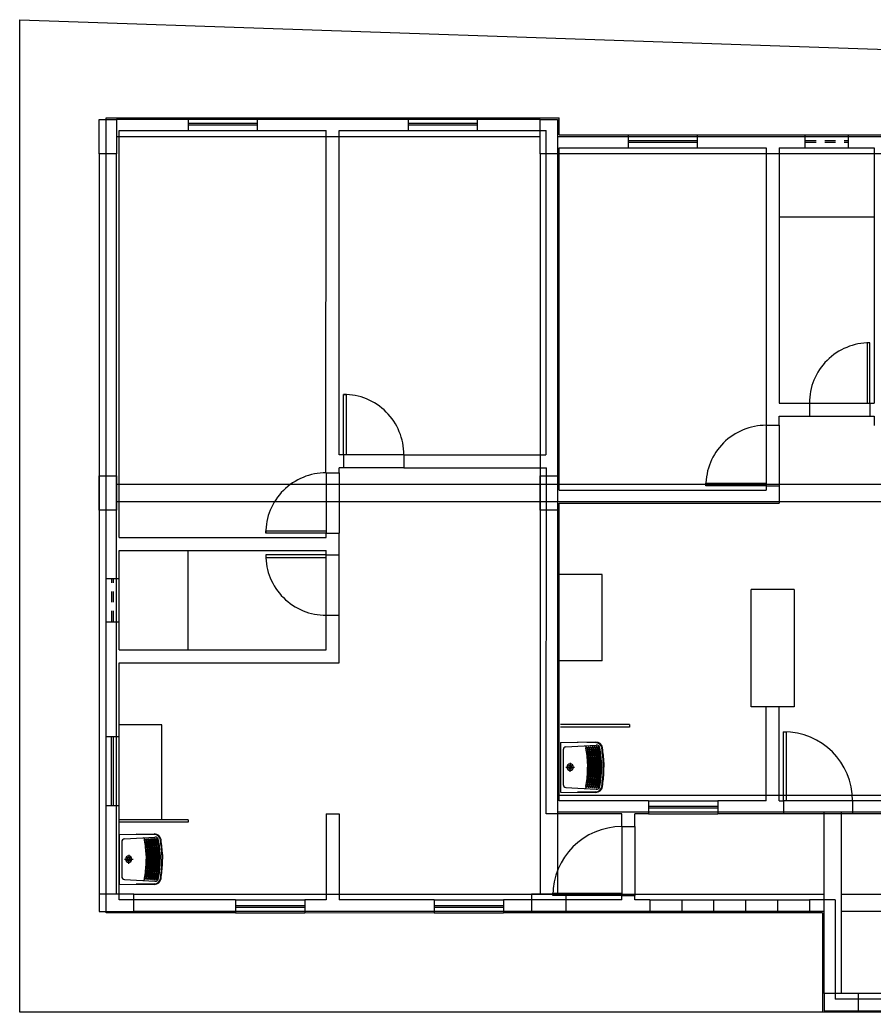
# Model space of a CAD drawing. Header units: millimetres. Extents: x 0 to 26.9, y 0 to 11.5.
# Drawn here: x 0 to 9.9, y 0 to 11.5 of the extents above; entities that cross this region are included whole.
import ezdxf

# ---------------------------------------------------------------- set-up
doc = ezdxf.new("R2010")
doc.units = ezdxf.units.MM
doc.linetypes.add('TRACEJADO_P', pattern=[0.1875, 0.125, -0.0625])
for name, color, linetype in [('A-PISOS', 1, 'Continuous'), ('AL_LAYOUT', 8, 'Continuous'), ('AL_LAYOUT_MOLH', 8, 'Continuous'), ('EDIFICACAO', 5, 'Continuous'), ('MED', 4, 'Continuous'), ('pilar', 6, 'Continuous')]:
    doc.layers.add(name, color=color, linetype=linetype)

msp = doc.modelspace()

# ---------------------------------------------------------------- linework, layer by layer
at = {"color": 3}
for p, q in [((1.951, 10.302), (2.751, 10.302)), ((1.951, 10.282), (2.751, 10.282)), ((4.501, 10.302), (5.301, 10.302)), ((4.501, 10.282), (5.301, 10.282)), ((7.051, 10.102), (7.851, 10.102)), ((7.051, 10.082), (7.851, 10.082)), ((9.85, 7.757), (9.82, 7.757)), ((9.82, 7.757), (9.82, 7.057)), ((9.85, 7.057), (9.85, 7.757)), ((3.75, 6.459), (3.75, 7.159)), ((3.75, 7.159), (3.78, 7.159)), ((3.78, 7.159), (3.78, 6.459)), ((9.82, 7.057), (9.85, 7.057)), ((3.78, 6.459), (3.75, 6.459)), ((7.95, 6.101), (7.95, 6.131)), ((7.95, 6.131), (8.65, 6.131)), ((8.65, 6.101), (7.95, 6.101)), ((8.65, 6.131), (8.65, 6.101)), ((2.85, 5.55), (2.85, 5.58)), ((2.85, 5.58), (3.55, 5.58)), ((3.55, 5.55), (2.85, 5.55)), ((3.55, 5.58), (3.55, 5.55)), ((3.55, 5.3), (2.85, 5.3)), ((2.85, 5.3), (2.85, 5.27)), ((3.55, 5.27), (3.55, 5.3)), ((2.85, 5.27), (3.55, 5.27)), ((8.85, 2.45), (8.85, 3.25)), ((8.85, 3.25), (8.88, 3.25)), ((8.88, 3.25), (8.88, 2.45)), ((1.064, 2.395), (1.064, 3.195)), ((1.084, 2.395), (1.084, 3.195)), ((8.88, 2.45), (8.85, 2.45)), ((7.288, 2.386), (8.088, 2.386)), ((7.288, 2.366), (8.088, 2.366)), ((6.175, 1.35), (6.175, 1.38)), ((6.175, 1.38), (6.975, 1.38)), ((6.975, 1.38), (6.975, 1.35)), ((6.975, 1.35), (6.175, 1.35)), ((7.3, 1.3), (9.15, 1.3)), ((7.67, 1.3), (7.67, 1.15)), ((8.04, 1.3), (8.04, 1.15)), ((8.41, 1.3), (8.41, 1.15)), ((8.78, 1.3), (8.78, 1.15)), ((2.501, 1.236), (3.301, 1.236)), ((2.501, 1.216), (3.301, 1.216)), ((4.803, 1.236), (5.603, 1.236)), ((4.803, 1.216), (5.603, 1.216)), ((9.15, 1.15), (7.3, 1.15))]:
    msp.add_line(p, q, dxfattribs=at)
at = {"color": 3, "linetype": 'TRACEJADO_P'}
for p, q in [((9.102, 10.101), (9.602, 10.101)), ((9.102, 10.081), (9.602, 10.081)), ((1.065, 4.525), (1.065, 5.025)), ((1.085, 4.525), (1.085, 5.025))]:
    msp.add_line(p, q, dxfattribs=at)
at = {"layer": 'A-PISOS'}
for p, q in [((0, 0), (0, 11.5)), ((0, 11.5), (26.9, 10.582)), ((1.95, 10.366), (2.751, 10.366)), ((4.5, 10.366), (5.301, 10.366)), ((1.95, 10.216), (2.751, 10.216)), ((4.5, 10.216), (5.301, 10.216)), ((7.049, 10.166), (7.851, 10.166)), ((7.049, 10.016), (7.851, 10.016)), ((9.9, 9.214), (8.8, 9.214)), ((9.15, 7.057), (9.85, 7.057)), ((9.15, 6.907), (9.85, 6.907)), ((8.65, 6.801), (8.65, 6.101)), ((8.8, 6.801), (8.8, 6.101)), ((4.45, 6.459), (3.75, 6.459)), ((3.55, 6.25), (3.55, 5.55)), ((3.7, 6.25), (3.7, 5.55)), ((4.45, 6.309), (3.75, 6.309)), ((1.95, 4.2), (1.95, 5.35)), ((3.55, 4.6), (3.55, 5.3)), ((3.7, 4.6), (3.7, 5.3)), ((7.065, 3.334), (7.065, 3.304)), ((1, 2.394), (1, 3.195)), ((1.15, 2.394), (1.15, 3.195)), ((7.287, 2.45), (8.088, 2.45)), ((9.65, 2.45), (8.85, 2.45)), ((7.287, 2.3), (8.088, 2.3)), ((9.65, 2.3), (8.85, 2.3)), ((1.95, 2.23), (1.95, 2.2)), ((6.975, 2.15), (6.975, 1.35)), ((7.125, 2.15), (7.125, 1.35)), ((2.5, 1.3), (3.301, 1.3)), ((4.801, 1.3), (5.603, 1.3)), ((2.5, 1.15), (3.301, 1.15)), ((4.801, 1.15), (5.603, 1.15)), ((9.3, 0), (0, 0))]:
    msp.add_line(p, q, dxfattribs=at)
for points in [[(7.065, 3.334), (6.265, 3.334)], [(7.065, 3.304), (6.265, 3.304)], [(1.95, 2.23), (1.15, 2.23)], [(1.95, 2.2), (1.15, 2.2)]]:
    msp.add_lwpolyline(points, dxfattribs=at)
at = {"layer": 'AL_LAYOUT'}
for centre, radius, start, end in [((9.847, 7.06), 0.697, 89.746, 180.254), ((3.753, 6.462), 0.697, 359.746, 90.254), ((8.647, 6.104), 0.697, 89.746, 180.254), ((3.547, 5.553), 0.697, 89.746, 180.254), ((3.547, 5.297), 0.697, 179.746, 270.254), ((8.85, 2.45), 0.8, 0, 90), ((6.975, 1.35), 0.8, 90, 180)]:
    msp.add_arc(centre, radius, start, end, dxfattribs=at)
at = {"layer": 'AL_LAYOUT_MOLH'}
for p, q in [((6.747, 5.072), (6.25, 5.072)), ((6.747, 4.072), (6.747, 5.072)), ((8.975, 4.899), (8.475, 4.899)), ((8.475, 3.539), (8.475, 4.899)), ((8.975, 4.899), (8.975, 3.539)), ((6.747, 4.072), (6.25, 4.072)), ((8.975, 3.539), (8.475, 3.539)), ((1.647, 3.33), (1.15, 3.33)), ((1.647, 2.23), (1.647, 3.33)), ((6.265, 3.126), (6.673, 3.131)), ((6.265, 3.126), (6.265, 2.551)), ((6.673, 3.123), (6.463, 3.128)), ((6.296, 3.039), (6.296, 2.639)), ((6.329, 3.074), (6.678, 3.094)), ((6.377, 2.891), (6.377, 2.839)), ((6.579, 2.881), (6.579, 2.839)), ((6.594, 2.882), (6.594, 2.839)), ((6.602, 2.883), (6.602, 2.839)), ((6.617, 2.884), (6.617, 2.839)), ((6.625, 2.884), (6.625, 2.839)), ((6.64, 2.885), (6.64, 2.839)), ((6.648, 2.885), (6.648, 2.839)), ((6.663, 2.886), (6.663, 2.839)), ((6.671, 2.887), (6.671, 2.839)), ((6.686, 2.887), (6.686, 2.839)), ((6.694, 2.888), (6.694, 2.839)), ((6.709, 2.889), (6.709, 2.839)), ((6.717, 2.889), (6.717, 2.839)), ((6.732, 2.89), (6.732, 2.839)), ((6.74, 2.89), (6.74, 2.839)), ((6.761, 2.891), (6.761, 2.839)), ((6.768, 2.892), (6.768, 2.839)), ((6.326, 2.839), (6.428, 2.839)), ((6.377, 2.786), (6.377, 2.839)), ((6.579, 2.796), (6.579, 2.839)), ((6.594, 2.796), (6.594, 2.839)), ((6.602, 2.795), (6.602, 2.839)), ((6.617, 2.794), (6.617, 2.839)), ((6.625, 2.794), (6.625, 2.839)), ((6.64, 2.793), (6.64, 2.839)), ((6.648, 2.793), (6.648, 2.839)), ((6.663, 2.792), (6.663, 2.839)), ((6.671, 2.791), (6.671, 2.839)), ((6.686, 2.791), (6.686, 2.839)), ((6.694, 2.79), (6.694, 2.839)), ((6.709, 2.789), (6.709, 2.839)), ((6.717, 2.789), (6.717, 2.839)), ((6.732, 2.788), (6.732, 2.839)), ((6.74, 2.788), (6.74, 2.839)), ((6.761, 2.787), (6.761, 2.839)), ((6.768, 2.786), (6.768, 2.839)), ((6.265, 2.551), (6.673, 2.547)), ((6.329, 2.604), (6.678, 2.584)), ((6.673, 2.555), (6.463, 2.55)), ((1.647, 2.23), (1.15, 2.23)), ((1.15, 2.06), (1.558, 2.064)), ((1.15, 2.06), (1.15, 1.485)), ((1.18, 1.973), (1.18, 1.573)), ((1.214, 2.008), (1.563, 2.028)), ((1.558, 2.057), (1.348, 2.062)), ((1.211, 1.773), (1.313, 1.773)), ((1.262, 1.825), (1.262, 1.773)), ((1.262, 1.72), (1.262, 1.773)), ((1.464, 1.815), (1.464, 1.773)), ((1.464, 1.73), (1.464, 1.773)), ((1.479, 1.816), (1.479, 1.773)), ((1.479, 1.73), (1.479, 1.773)), ((1.487, 1.817), (1.487, 1.773)), ((1.487, 1.729), (1.487, 1.773)), ((1.501, 1.817), (1.501, 1.773)), ((1.501, 1.728), (1.501, 1.773)), ((1.51, 1.818), (1.51, 1.773)), ((1.51, 1.728), (1.51, 1.773)), ((1.524, 1.819), (1.524, 1.773)), ((1.524, 1.727), (1.524, 1.773)), ((1.533, 1.819), (1.533, 1.773)), ((1.533, 1.727), (1.533, 1.773)), ((1.547, 1.82), (1.547, 1.773)), ((1.547, 1.726), (1.547, 1.773)), ((1.556, 1.82), (1.556, 1.773)), ((1.556, 1.725), (1.556, 1.773)), ((1.57, 1.821), (1.57, 1.773)), ((1.57, 1.725), (1.57, 1.773)), ((1.579, 1.822), (1.579, 1.773)), ((1.579, 1.724), (1.579, 1.773)), ((1.593, 1.823), (1.593, 1.773)), ((1.593, 1.723), (1.593, 1.773)), ((1.602, 1.823), (1.602, 1.773)), ((1.602, 1.723), (1.602, 1.773)), ((1.616, 1.824), (1.616, 1.773)), ((1.616, 1.722), (1.616, 1.773)), ((1.625, 1.824), (1.625, 1.773)), ((1.625, 1.722), (1.625, 1.773)), ((1.646, 1.825), (1.646, 1.773)), ((1.646, 1.72), (1.646, 1.773)), ((1.653, 1.826), (1.653, 1.773)), ((1.653, 1.72), (1.653, 1.773)), ((1.214, 1.538), (1.563, 1.518)), ((1.15, 1.485), (1.558, 1.481)), ((1.558, 1.489), (1.348, 1.483))]:
    msp.add_line(p, q, dxfattribs=at)
for centre, radius, start, end in [((6.674, 3.053), 0.0778, 7.1681, 90.5673), ((6.674, 3.053), 0.0706, 7.1681, 90.5673), ((6.331, 3.039), 0.035, 93.2725, 180), ((6.546, 3.071), 0.015, 332.7987, 91.8827), ((6.566, 3.062), 0.00725, 10.1891, 190.1891), ((5.218, 2.819), 1.363, 2.6088, 10.1891), ((5.218, 2.819), 1.377, 2.6143, 10.1891), ((6.589, 3.064), 0.00725, 10.0901, 190.0901), ((5.218, 2.819), 1.386, 2.6175, 10.0901), ((5.218, 2.819), 1.4, 2.6228, 10.0901), ((6.612, 3.065), 0.00725, 9.9943, 189.9943), ((5.218, 2.819), 1.409, 2.6258, 9.9943), ((5.218, 2.819), 1.423, 2.631, 9.9943), ((6.635, 3.067), 0.00725, 9.9016, 189.9016), ((5.218, 2.819), 1.432, 2.6339, 9.9016), ((5.218, 2.819), 1.446, 2.6389, 9.9016), ((6.658, 3.069), 0.00725, 9.8118, 189.8118), ((5.218, 2.819), 1.455, 2.6418, 9.8118), ((5.218, 2.819), 1.469, 2.6466, 9.8118), ((6.682, 3.07), 0.00725, 9.7249, 189.7249), ((5.218, 2.819), 1.478, 2.6494, 9.7249), ((6.686, 3.058), 0.037, 3.6072, 101.5191), ((5.218, 2.819), 1.492, 2.654, 9.7249), ((6.705, 3.072), 0.00725, 9.6406, 189.6406), ((5.218, 2.819), 1.501, 2.6567, 9.6406), ((5.218, 2.819), 1.515, 2.6613, 9.6406), ((5.218, 2.819), 1.524, 2.6639, 9.0833), ((5.218, 2.819), 1.545, 2.6703, 9.0049), ((5.218, 2.819), 1.552, 2.6724, 9.0049), ((6.377, 2.839), 0.0362, 0, 180), ((6.377, 2.839), 0.0362, 180, 0), ((6.377, 2.839), 0.0205, 0, 180), ((6.377, 2.839), 0.0205, 0, 180), ((6.377, 2.839), 0.0205, 180, 0), ((6.377, 2.839), 0.0205, 180, 0), ((5.218, 2.859), 1.363, 349.8109, 357.3912), ((5.218, 2.859), 1.377, 349.8109, 357.3857), ((5.218, 2.859), 1.386, 349.9099, 357.3825), ((5.218, 2.859), 1.4, 349.9099, 357.3772), ((5.218, 2.859), 1.409, 350.0057, 357.3742), ((5.218, 2.859), 1.423, 350.0057, 357.369), ((5.218, 2.859), 1.432, 350.0984, 357.3661), ((5.218, 2.859), 1.446, 350.0984, 357.3611), ((5.218, 2.859), 1.455, 350.1882, 357.3582), ((5.218, 2.859), 1.469, 350.1882, 357.3534), ((5.218, 2.859), 1.478, 350.2751, 357.3506), ((5.218, 2.859), 1.492, 350.2751, 357.346), ((5.218, 2.859), 1.501, 350.3594, 357.3433), ((5.218, 2.859), 1.515, 350.3594, 357.3387), ((5.218, 2.859), 1.524, 350.9167, 357.3361), ((5.218, 2.859), 1.545, 350.9951, 357.3297), ((5.218, 2.859), 1.552, 350.9951, 357.3276), ((6.331, 2.639), 0.035, 180, 266.7275), ((6.546, 2.607), 0.015, 268.1173, 27.2013), ((6.566, 2.616), 0.00725, 169.8109, 349.8109), ((6.589, 2.614), 0.00725, 169.9099, 349.9099), ((6.612, 2.613), 0.00725, 170.0057, 350.0057), ((6.635, 2.611), 0.00725, 170.0984, 350.0984), ((6.658, 2.609), 0.00725, 170.1882, 350.1882), ((6.674, 2.625), 0.0778, 269.4327, 352.8319), ((6.674, 2.625), 0.0706, 269.4327, 352.8319), ((6.682, 2.608), 0.00725, 170.2751, 350.2751), ((6.686, 2.62), 0.037, 258.4809, 356.3928), ((6.705, 2.606), 0.00725, 170.3594, 350.3594), ((1.216, 1.973), 0.035, 93.2725, 180), ((1.431, 2.005), 0.015, 332.7987, 91.8827), ((1.451, 1.996), 0.00725, 10.1891, 190.1891), ((0.103, 1.753), 1.363, 2.6088, 10.1891), ((0.103, 1.753), 1.377, 2.6143, 10.1891), ((1.474, 1.997), 0.00725, 10.0901, 190.0901), ((0.103, 1.753), 1.386, 2.6175, 10.0901), ((0.103, 1.753), 1.4, 2.6228, 10.0901), ((1.497, 1.999), 0.00725, 9.9943, 189.9943), ((0.103, 1.753), 1.409, 2.6258, 9.9943), ((0.103, 1.753), 1.423, 2.631, 9.9943), ((1.52, 2.001), 0.00725, 9.9016, 189.9016), ((0.103, 1.753), 1.432, 2.6339, 9.9016), ((0.103, 1.753), 1.446, 2.6389, 9.9016), ((1.543, 2.003), 0.00725, 9.8118, 189.8118), ((0.103, 1.753), 1.455, 2.6418, 9.8118), ((0.103, 1.753), 1.469, 2.6466, 9.8118), ((1.559, 1.987), 0.0778, 7.1681, 90.5673), ((1.559, 1.987), 0.0706, 7.1681, 90.5673), ((1.566, 2.004), 0.00725, 9.7249, 189.7249), ((0.103, 1.753), 1.478, 2.6494, 9.7249), ((1.57, 1.992), 0.037, 3.6072, 101.5191), ((0.103, 1.753), 1.492, 2.654, 9.7249), ((1.589, 2.006), 0.00725, 9.6406, 189.6406), ((0.103, 1.753), 1.501, 2.6567, 9.6406), ((0.103, 1.753), 1.515, 2.6613, 9.6406), ((0.103, 1.753), 1.524, 2.6639, 9.0833), ((0.103, 1.753), 1.545, 2.6703, 9.0049), ((0.103, 1.753), 1.552, 2.6724, 9.0049), ((1.262, 1.773), 0.0362, 0, 180), ((1.262, 1.773), 0.0362, 180, 0), ((1.262, 1.773), 0.0205, 0, 180), ((1.262, 1.773), 0.0205, 0, 180), ((1.262, 1.773), 0.0205, 180, 0), ((1.262, 1.773), 0.0205, 180, 0), ((0.103, 1.792), 1.363, 349.8109, 357.3912), ((0.103, 1.792), 1.377, 349.8109, 357.3857), ((0.103, 1.792), 1.386, 349.9099, 357.3825), ((0.103, 1.792), 1.4, 349.9099, 357.3772), ((0.103, 1.792), 1.409, 350.0057, 357.3742), ((0.103, 1.792), 1.423, 350.0057, 357.369), ((0.103, 1.792), 1.432, 350.0984, 357.3661), ((0.103, 1.792), 1.446, 350.0984, 357.3611), ((0.103, 1.792), 1.455, 350.1882, 357.3582), ((0.103, 1.792), 1.469, 350.1882, 357.3534), ((0.103, 1.792), 1.478, 350.2751, 357.3506), ((0.103, 1.792), 1.492, 350.2751, 357.346), ((0.103, 1.792), 1.501, 350.3594, 357.3433), ((0.103, 1.792), 1.515, 350.3594, 357.3387), ((0.103, 1.792), 1.524, 350.9167, 357.3361), ((0.103, 1.792), 1.545, 350.9951, 357.3297), ((0.103, 1.792), 1.552, 350.9951, 357.3276), ((1.216, 1.573), 0.035, 180, 266.7275), ((1.431, 1.541), 0.015, 268.1173, 27.2013), ((1.451, 1.55), 0.00725, 169.8109, 349.8109), ((1.474, 1.548), 0.00725, 169.9099, 349.9099), ((1.497, 1.547), 0.00725, 170.0057, 350.0057), ((1.52, 1.545), 0.00725, 170.0984, 350.0984), ((1.543, 1.543), 0.00725, 170.1882, 350.1882), ((1.559, 1.559), 0.0706, 269.4327, 352.8319), ((1.559, 1.559), 0.0778, 269.4327, 352.8319), ((1.566, 1.542), 0.00725, 170.2751, 350.2751), ((1.57, 1.554), 0.037, 258.4809, 356.3928), ((1.589, 1.54), 0.00725, 170.3594, 350.3594)]:
    msp.add_arc(centre, radius, start, end, dxfattribs=at)
at = {"layer": 'EDIFICACAO'}
for p, q in [((1, 1.15), (1, 10.366)), ((1, 10.366), (1.95, 10.366)), ((1.95, 10.366), (1.95, 10.216)), ((2.751, 10.366), (2.751, 10.216)), ((2.751, 10.366), (4.5, 10.366)), ((4.5, 10.366), (4.5, 10.216)), ((5.301, 10.366), (5.301, 10.216)), ((5.301, 10.366), (6.25, 10.366)), ((6.25, 10.166), (6.25, 10.366)), ((1.15, 5.5), (1.15, 10.216)), ((1.15, 10.216), (1.95, 10.216)), ((2.751, 10.216), (3.55, 10.216)), ((3.547, 6.25), (3.55, 10.216)), ((3.7, 6.459), (3.7, 10.216)), ((3.7, 10.216), (4.5, 10.216)), ((5.301, 10.216), (6.1, 10.216)), ((6.1, 6.459), (6.1, 10.216)), ((6.25, 10.166), (12.627, 10.166)), ((7.049, 10.166), (7.049, 10.016)), ((7.851, 10.166), (7.851, 10.016)), ((9.102, 10.016), (9.102, 10.166)), ((9.602, 10.016), (9.602, 10.166)), ((6.25, 6.05), (6.25, 10.016)), ((6.25, 10.016), (8.65, 10.016)), ((8.65, 10.016), (8.65, 6.801)), ((8.8, 10.016), (8.8, 7.057)), ((8.8, 10.016), (9.9, 10.016)), ((9.9, 10.016), (9.9, 7.057)), ((8.8, 7.057), (9.15, 7.057)), ((9.15, 7.057), (9.15, 6.907)), ((9.85, 7.057), (9.9, 7.057)), ((9.85, 7.057), (9.85, 6.907)), ((8.8, 6.907), (9.15, 6.907)), ((8.8, 6.801), (8.8, 6.907)), ((9.85, 6.907), (9.9, 6.907)), ((9.9, 6.907), (9.9, 6.8)), ((8.65, 6.801), (8.8, 6.801)), ((3.75, 6.459), (3.7, 6.459)), ((3.75, 6.463), (3.75, 6.312)), ((4.45, 6.459), (6.097, 6.459)), ((4.45, 6.459), (4.45, 6.309)), ((3.55, 6.25), (3.7, 6.25)), ((3.7, 6.25), (3.7, 6.309)), ((3.75, 6.309), (3.7, 6.309)), ((4.45, 6.309), (6.103, 6.309)), ((6.1, 2.3), (6.103, 6.309)), ((8.65, 6.1), (8.8, 6.1)), ((8.65, 6.1), (8.65, 6.05)), ((8.8, 6.1), (8.8, 5.9)), ((6.25, 6.05), (8.65, 6.05)), ((6.25, 5.1), (6.25, 5.9)), ((6.25, 5.9), (8.8, 5.9)), ((3.55, 5.5), (3.55, 5.55)), ((3.55, 5.55), (3.7, 5.55)), ((3.7, 5.3), (3.7, 5.55)), ((1.15, 5.5), (3.55, 5.5)), ((1.15, 4.2), (1.15, 5.35)), ((1.15, 5.35), (3.55, 5.35)), ((3.55, 5.3), (3.55, 5.35)), ((3.55, 5.3), (3.7, 5.3)), ((6.25, 2.45), (6.25, 5.1)), ((1, 5.025), (1.15, 5.025)), ((1, 4.525), (1.15, 4.525)), ((3.55, 4.199), (3.549, 4.6)), ((3.55, 4.6), (3.7, 4.6)), ((3.7, 4.049), (3.7, 4.6)), ((1.15, 4.2), (3.55, 4.2)), ((1.15, 1.3), (1.15, 4.05)), ((1.15, 4.05), (3.7, 4.05)), ((8.65, 2.45), (8.65, 3.539)), ((8.8, 2.45), (8.8, 3.539)), ((1, 3.195), (1.15, 3.195)), ((7.287, 2.45), (6.25, 2.45)), ((7.287, 2.45), (7.287, 2.3)), ((8.65, 2.45), (8.088, 2.45)), ((8.088, 2.45), (8.088, 2.3)), ((8.8, 2.45), (8.85, 2.45)), ((8.85, 2.45), (8.85, 2.3)), ((12.475, 2.45), (9.65, 2.45)), ((9.65, 2.45), (9.65, 2.3)), ((1, 2.394), (1.15, 2.394)), ((6.975, 2.3), (6.1, 2.3)), ((6.975, 2.15), (6.975, 2.3)), ((7.287, 2.3), (7.125, 2.3)), ((7.125, 2.15), (7.125, 2.3)), ((14.194, 2.3), (9.65, 2.3)), ((3.55, 2.3), (3.55, 1.3)), ((3.55, 2.3), (3.7, 2.3)), ((3.7, 2.3), (3.7, 1.3)), ((8.85, 2.3), (8.088, 2.3)), ((6.975, 2.15), (7.125, 2.15)), ((2.5, 1.3), (1.15, 1.3)), ((2.5, 1.3), (2.5, 1.15)), ((3.55, 1.3), (3.301, 1.3)), ((3.301, 1.3), (3.301, 1.15)), ((4.801, 1.3), (3.7, 1.3)), ((4.801, 1.3), (4.801, 1.15)), ((6.975, 1.3), (5.603, 1.3)), ((5.603, 1.3), (5.603, 1.15)), ((6.975, 1.3), (6.975, 1.35)), ((6.975, 1.35), (7.125, 1.35)), ((7.125, 1.3), (7.125, 1.35)), ((7.3, 1.3), (7.125, 1.3)), ((7.3, 1.3), (7.3, 1.15)), ((9.45, 1.3), (9.15, 1.3)), ((9.15, 1.3), (9.15, 1.15)), ((9.45, 1.3), (9.45, 0.15)), ((2.5, 1.15), (1, 1.15)), ((9.3, 1.15), (9.15, 1.15)), ((4.801, 1.15), (3.301, 1.149)), ((7.3, 1.15), (5.603, 1.15)), ((9.3, 1.15), (9.3, 0)), ((16.45, 0.15), (9.45, 0.15)), ((16.6, 0), (9.3, 0))]:
    msp.add_line(p, q, dxfattribs=at)
at = {"layer": 'MED'}
for p, q in [((6.03, 10.346), (1.12, 10.346)), ((6.03, 10.146), (1.12, 10.146)), ((12.41, 10.146), (6.23, 10.146)), ((0.92, 9.946), (0.92, 1.366)), ((1.12, 1.366), (1.12, 9.946)), ((6.03, 9.946), (6.03, 1.366)), ((12.41, 9.946), (6.23, 9.946)), ((6.23, 9.946), (6.23, 1.366)), ((25.98, 6.116), (1.12, 6.116)), ((25.98, 5.916), (1.12, 5.916)), ((6.23, 2.516), (18.91, 2.516)), ((18.91, 2.316), (6.23, 2.316)), ((9.32, 0.216), (9.32, 2.316)), ((9.52, 0.216), (9.52, 2.316)), ((1.32, 1.366), (9.32, 1.366)), ((9.52, 1.366), (26.73, 1.366)), ((9.32, 1.166), (1.32, 1.166)), ((26.88, 1.166), (9.52, 1.166)), ((16.18, 0.216), (9.72, 0.216)), ((9.72, 0.016), (16.18, 0.016))]:
    msp.add_line(p, q, dxfattribs=at)
at = {"layer": 'pilar'}
for p, q in [((0.92, 10.346), (1.12, 10.346)), ((0.92, 9.946), (0.92, 10.346)), ((1.12, 10.346), (1.12, 9.946)), ((6.03, 10.346), (6.23, 10.346)), ((6.03, 9.946), (6.03, 10.346)), ((6.23, 10.346), (6.23, 9.946)), ((1.12, 9.946), (0.92, 9.946)), ((6.23, 9.946), (6.03, 9.946)), ((0.92, 6.216), (1.12, 6.216)), ((0.92, 5.816), (0.92, 6.216)), ((1.12, 6.216), (1.12, 5.816)), ((6.03, 6.216), (6.23, 6.216)), ((6.03, 5.816), (6.03, 6.216)), ((6.23, 6.216), (6.23, 5.816)), ((1.12, 5.816), (0.92, 5.816)), ((6.23, 5.816), (6.03, 5.816)), ((1.32, 1.366), (0.92, 1.366)), ((0.92, 1.366), (0.92, 1.166)), ((1.32, 1.166), (1.32, 1.366)), ((6.33, 1.366), (5.93, 1.366)), ((5.93, 1.366), (5.93, 1.166)), ((6.33, 1.166), (6.33, 1.366)), ((0.92, 1.166), (1.32, 1.166)), ((5.93, 1.166), (6.33, 1.166)), ((9.72, 0.216), (9.32, 0.216)), ((9.32, 0.216), (9.32, 0.016)), ((9.72, 0.016), (9.72, 0.216)), ((9.32, 0.016), (9.72, 0.016))]:
    msp.add_line(p, q, dxfattribs=at)

doc.saveas('drawing.dxf')
